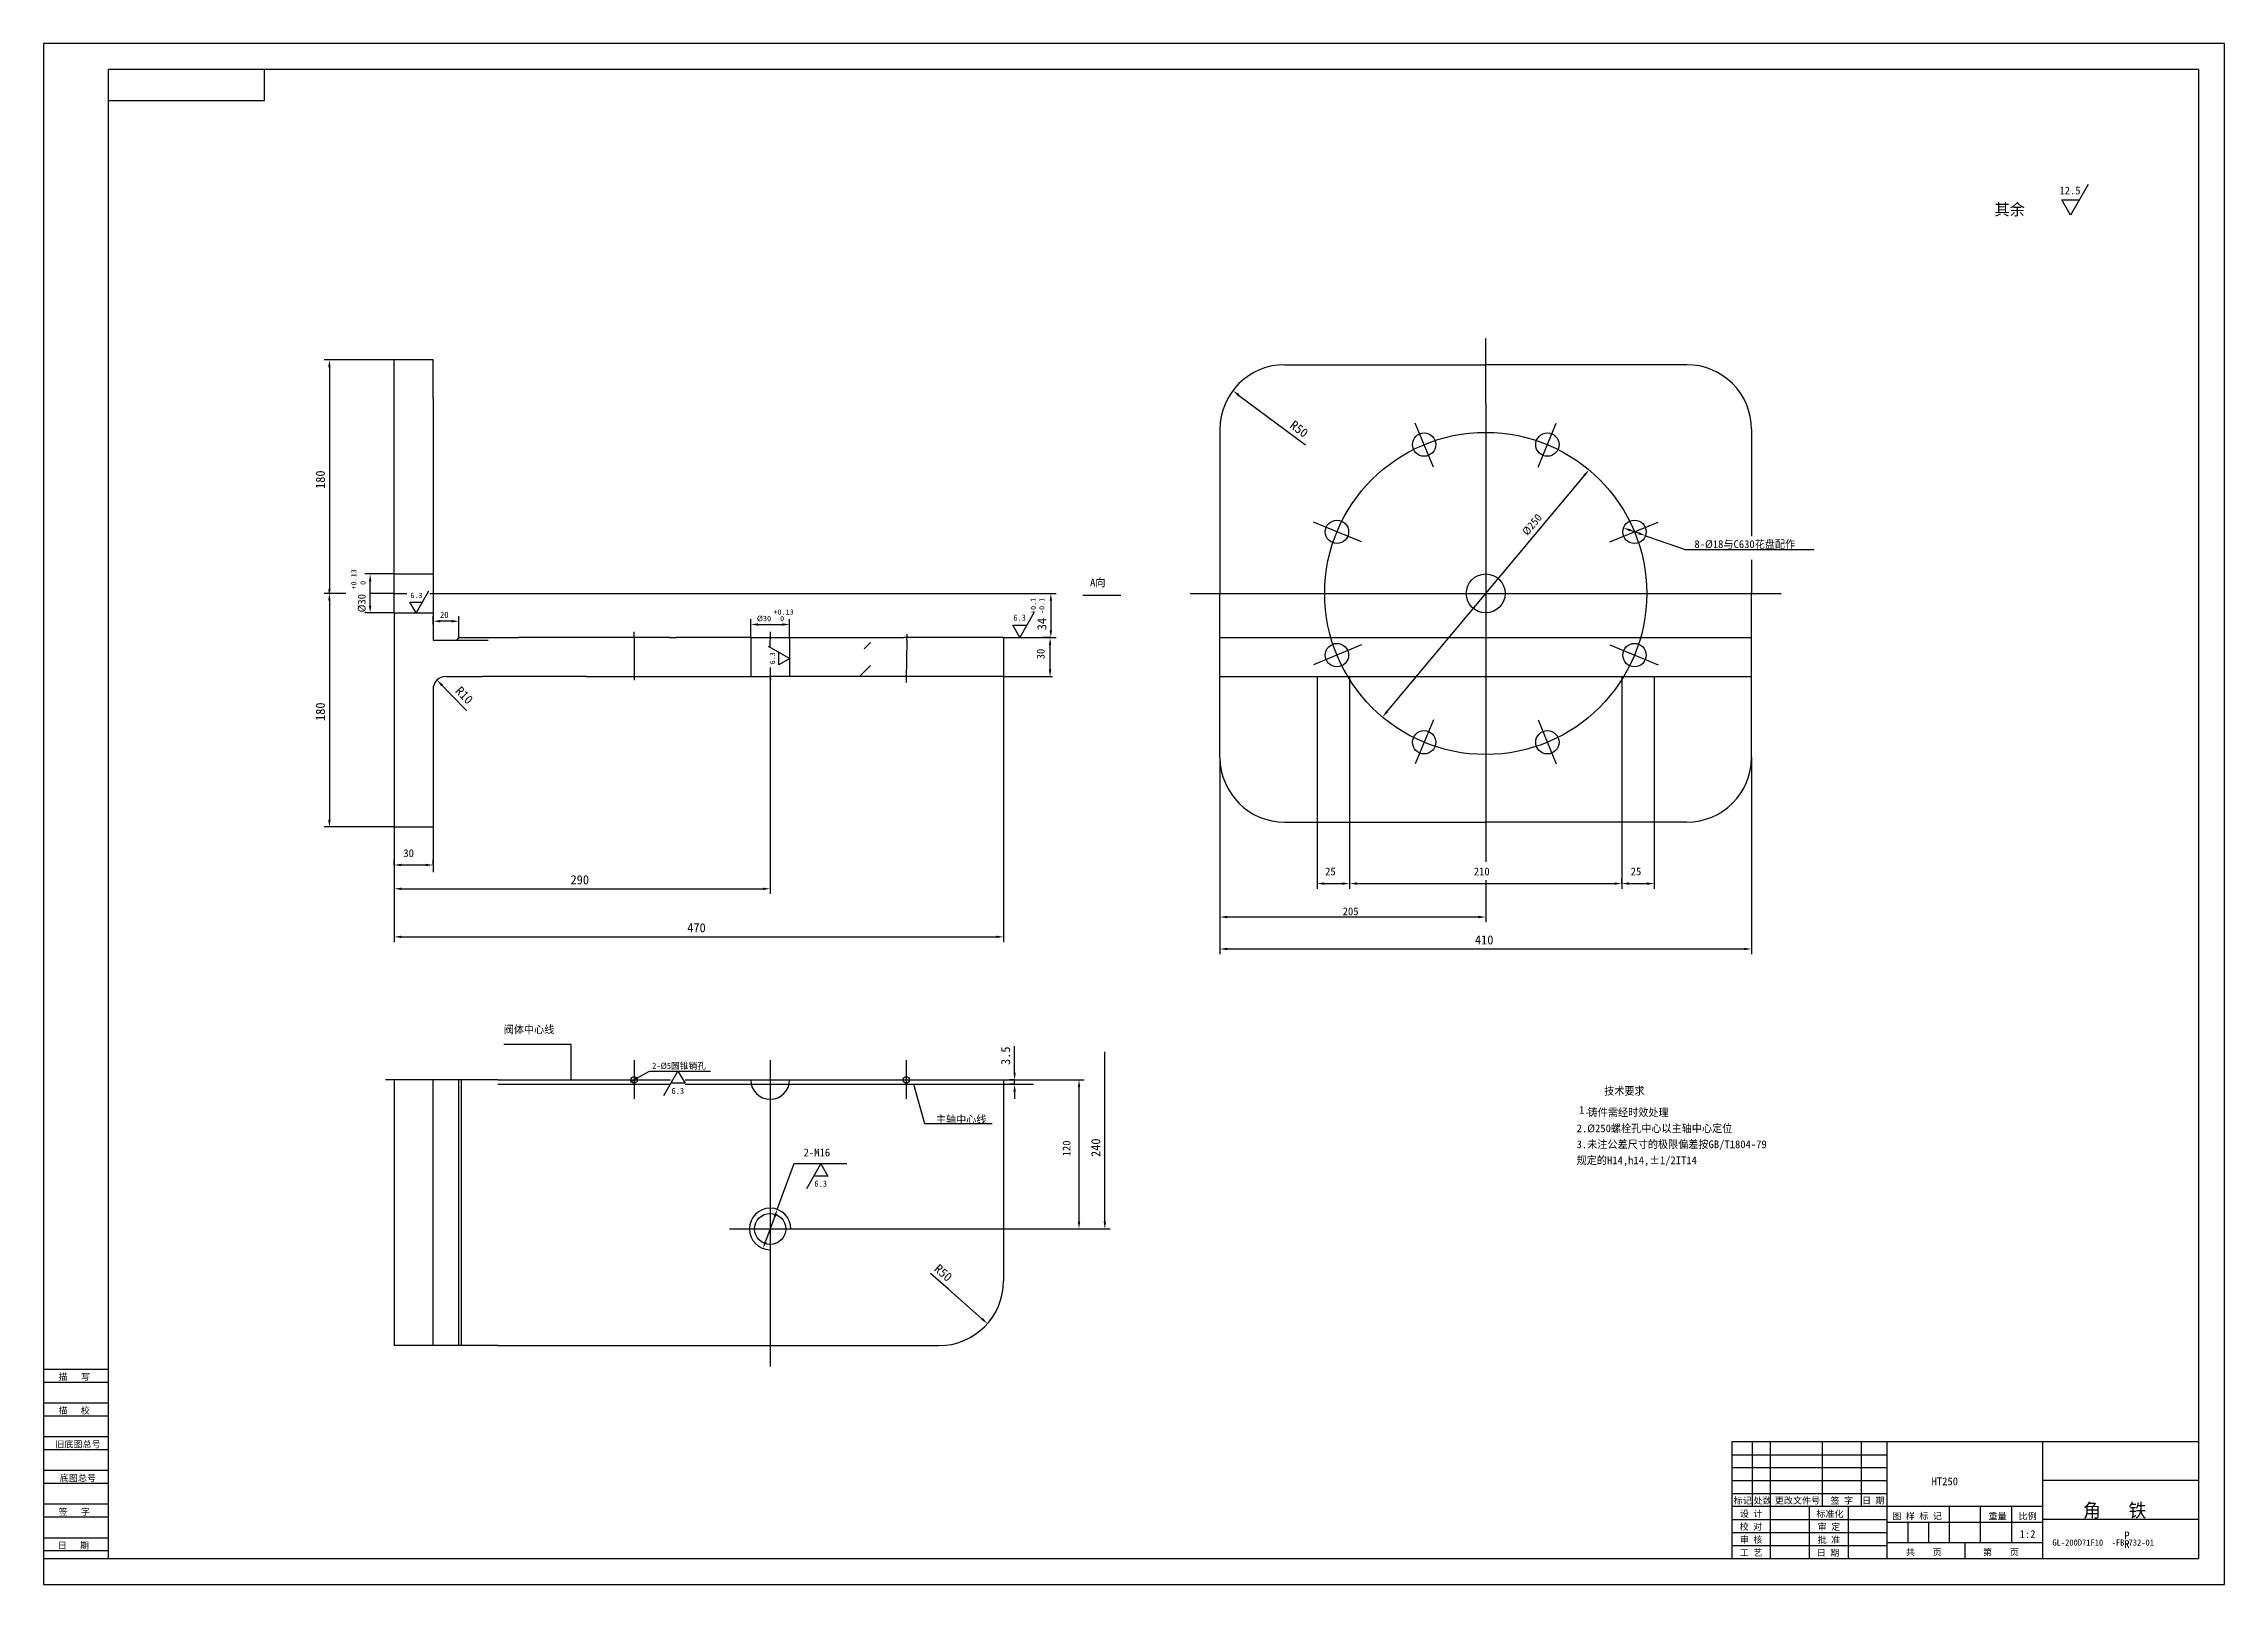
# Model space of a CAD drawing. Header units: metres. Extents: x 0 to 841, y 0 to 594.
import ezdxf

# ---------------------------------------------------------------- set-up
doc = ezdxf.new("R2010")
doc.units = ezdxf.units.M
for name, color, linetype in [('C', 6, 'Continuous'), ('D', 1, 'Continuous'), ('FL', 5, 'Continuous'), ('HA', 5, 'Continuous'), ('T', 7, 'Continuous'), ('TL', 4, 'Continuous')]:
    doc.layers.add(name, color=color, linetype=linetype)

# ---------------------------------------------------------------- blocks, each defined once
blk = doc.blocks.new('TUKUN1')
at = {"layer": 'FL'}
for p, q in [((0, 594), (0, 0)), ((841, 594), (0, 594)), ((841, 0), (841, 594)), ((0, 78), (25, 78)), ((0, 70), (25, 70)), ((0, 65), (25, 65)), ((0, 57), (25, 57)), ((0, 52), (25, 52)), ((659, 30), (659, 55)), ((666, 10), (666, 55)), ((686, 30), (686, 55)), ((701, 30), (701, 55)), ((0, 44), (25, 44)), ((651, 50), (711, 50)), ((651, 45), (711, 45)), ((0, 39), (25, 39)), ((651, 40), (711, 40)), ((651, 35), (711, 35)), ((0, 31), (25, 31)), ((0, 26), (25, 26)), ((696, 10), (696, 30)), ((0, 18), (25, 18)), ((651, 25), (711, 25)), ((651, 20), (711, 20)), ((0, 13), (25, 13)), ((651, 15), (711, 15)), ((0, 0), (841, 0))]:
    blk.add_line(p, q, dxfattribs=at)
at = {"layer": 'TL'}
for p, q in [((25, 10), (25, 584)), ((831, 584), (25, 584)), ((85, 584), (85, 572)), ((831, 584), (831, 10)), ((85, 572), (25, 572)), ((0, 83), (25, 83)), ((651, 55), (651, 10)), ((831, 55), (651, 55)), ((711, 10), (711, 55)), ((771, 10), (771, 55)), ((831, 40), (771, 40)), ((771, 30), (651, 30)), ((681, 10), (681, 30)), ((735, 16), (735, 30)), ((747, 16), (747, 30)), ((759, 16), (759, 30)), ((711, 24), (771, 24)), ((719, 16), (719, 24)), ((727, 16), (727, 24)), ((831, 25), (771, 25)), ((0, 10), (831, 10)), ((771, 16), (711, 16)), ((741, 10), (741, 16))]:
    blk.add_line(p, q, dxfattribs=at)
at = {"layer": 'T'}
for s, p in [('描   写', (5.74, 78.76)), ('描   校', (5.74, 65.76)), ('旧底图总号', (4.49, 52.76)), ('底图总号', (6.22, 39.76)), ('标记', (651.75, 31.07)), ('处数', (659.38, 31.07)), ('更改文件号', (667.61, 31.07)), ('签 字', (689.1, 31.07)), ('日 期', (701.23, 31.07)), ('签   字', (5.74, 26.76)), ('设 计', (654.14, 25.99)), ('标准化', (683.65, 25.93)), ('图 样 标 记', (712.95, 25.04)), ('重量', (750.03, 25.04)), ('比例', (761.64, 25.04)), ('校 对', (654.05, 20.99)), ('审 核', (654.14, 15.99)), ('批 准', (684.13, 15.93)), ('审 定', (684.13, 20.93)), ('日   期', (5.45, 13.76)), ('工 艺', (654.14, 10.99)), ('日 期', (683.84, 10.93)), ('共    页', (718.18, 11.13)), ('第    页', (747.9, 11.13))]:
    blk.add_text(s, height=2.5, dxfattribs=at).set_placement(p)

msp = doc.modelspace()

# ---------------------------------------------------------------- linework, layer by layer
at = {"layer": 'C'}
for p, q in [((556.14, 455.23), (556.14, 480.38)), ((556.14, 455.23), (556.14, 294.18)), ((535.97, 430.73), (528.94, 447.69)), ((576.32, 430.73), (583.34, 447.69)), ((508.22, 401.88), (489.66, 409.56)), ((604.06, 401.88), (622.63, 409.56)), ((135.19, 382.03), (132.66, 382.03)), ((135.19, 382.03), (140.08, 382.03)), ((148.93, 382.03), (151.77, 382.03)), ((442.21, 382.03), (629.4, 382.03)), ((629.4, 382.03), (670.07, 382.03)), ((227.69, 365.03), (227.69, 367.23)), ((227.69, 365.03), (227.69, 350.03)), ((280.21, 361.12), (280.26, 367.23)), ((332.95, 364.08), (332.68, 349.09)), ((332.95, 364.08), (332.99, 366.29)), ((508.22, 362.18), (489.66, 354.49)), ((604.06, 362.18), (622.63, 354.49)), ((280.19, 353.47), (280.19, 350.03)), ((227.69, 350.03), (227.69, 348.59)), ((280.19, 350.03), (280.19, 343.42)), ((280.19, 350.03), (280.26, 348.59)), ((332.68, 349.09), (332.66, 347.65)), ((535.97, 333.32), (528.94, 316.36)), ((576.32, 333.32), (583.34, 316.36)), ((556.14, 294.18), (556.14, 278.52)), ((227.69, 202.07), (227.69, 187.18)), ((280.19, 202.07), (280.19, 83.95)), ((332.69, 202.07), (332.69, 187.18)), ((173.4, 194.53), (131.9, 194.53)), ((175.19, 194.53), (173.4, 194.53)), ((175.19, 194.53), (241.81, 194.53)), ((247.47, 194.53), (381.76, 194.53)), ((175.19, 192.78), (241.81, 192.78)), ((247.47, 192.78), (381.76, 192.78)), ((264.46, 137.03), (293.76, 137.03))]:
    msp.add_line(p, q, dxfattribs=at)
msp.add_circle((556.14, 382.03), 62.1, dxfattribs=at)
at = {"layer": 'D'}
for p, q in [((788.49, 539.66), (781.66, 527.83)), ((781.66, 527.83), (778.25, 533.75)), ((778.25, 533.75), (785.08, 533.75)), ((135.19, 472.03), (108.21, 472.03)), ((110.21, 469.23), (110.21, 383.74)), ((460.86, 458.52), (479.17, 444.84)), ((479.17, 444.84), (486.59, 439.3)), ((518.12, 336.52), (594.17, 427.53)), ((615.12, 405.23), (611.91, 406.35)), ((617.76, 404.3), (623.04, 402.44)), ((623.04, 402.44), (633.03, 398.92)), ((633.03, 398.92), (678.02, 398.92)), ((678.02, 398.92), (682.62, 398.92)), ((135.19, 389.53), (123.92, 389.53)), ((116.58, 382.03), (108.21, 382.03)), ((110.21, 379.23), (110.21, 294.83)), ((125.92, 377.33), (125.92, 386.73)), ((132.66, 382.03), (126.14, 382.03)), ((141.23, 378.72), (146.01, 378.72)), ((143.62, 374.58), (141.23, 378.72)), ((148.4, 382.86), (143.62, 374.58)), ((150.19, 382.03), (350.44, 382.03)), ((350.44, 382.03), (390.51, 382.03)), ((388.44, 379.23), (388.44, 367.83)), ((400.72, 381.42), (415.37, 381.42)), ((135.19, 374.53), (123.92, 374.53)), ((150.19, 370.05), (150.19, 373.33)), ((157.39, 371.33), (152.99, 371.33)), ((160.19, 365.03), (160.19, 373.33)), ((272.69, 365.03), (272.69, 372.05)), ((275.49, 370.05), (284.89, 370.05)), ((287.69, 365.03), (287.69, 372.05)), ((381.92, 374.51), (376.46, 365.05)), ((159.19, 364.03), (171.47, 364.03)), ((209.47, 365.03), (207.47, 365.03)), ((279.45, 361.7), (287.73, 356.92)), ((370.19, 365.03), (390.44, 365.03)), ((376.46, 365.05), (373.73, 369.78)), ((373.73, 369.78), (379.19, 369.78)), ((388.44, 365.03), (385.08, 365.03)), ((388.14, 352.72), (388.14, 362.12)), ((283.59, 354.52), (283.59, 359.31)), ((287.73, 356.92), (283.59, 354.52)), ((153.66, 346.6), (157.19, 342.98)), ((370.19, 350.03), (370.19, 259.31)), ((370.19, 350.03), (389.08, 350.03)), ((157.19, 342.98), (163.18, 336.83)), ((280.19, 343.42), (280.19, 274.62)), ((453.64, 318.82), (453.64, 255.28)), ((658.64, 318.82), (658.64, 242.96)), ((135.19, 292.03), (108.21, 292.03)), ((135.19, 292.03), (135.19, 274.62)), ((150.19, 292.03), (150.19, 274.62)), ((491.14, 293.82), (491.14, 268.17)), ((503.64, 293.82), (503.64, 268.17)), ((608.64, 293.82), (608.64, 268.17)), ((621.14, 293.82), (621.14, 268.17)), ((135.19, 277.34), (135.19, 279.34)), ((150.19, 277.34), (150.19, 279.34)), ((135.19, 274.62), (135.19, 266.16)), ((137.99, 277.34), (147.39, 277.34)), ((280.19, 274.62), (280.19, 266.16)), ((493.94, 270.17), (500.84, 270.17)), ((503.76, 270.17), (503.76, 272.17)), ((506.56, 270.17), (605.84, 270.17)), ((556.14, 271.43), (556.14, 255.28)), ((608.64, 270.17), (608.64, 272.17)), ((611.44, 270.17), (618.34, 270.17)), ((135.19, 266.16), (135.19, 247.64)), ((137.99, 268.16), (277.39, 268.16)), ((370.19, 259.31), (370.19, 247.64)), ((453.64, 255.28), (453.64, 242.96)), ((553.34, 257.28), (456.44, 257.28)), ((137.99, 249.64), (367.39, 249.64)), ((456.44, 244.96), (655.84, 244.96)), ((203.48, 208.08), (177.44, 208.08)), ((203.48, 194.53), (203.48, 208.08)), ((374.47, 200.13), (374.47, 207.55)), ((409.25, 139.83), (409.25, 205.33)), ((226.34, 193.76), (229.04, 195.29)), ((228.78, 195.14), (233.65, 197.91)), ((233.65, 197.91), (243.42, 197.91)), ((239.18, 188.45), (244.64, 197.91)), ((243.42, 197.91), (257.12, 197.91)), ((244.64, 197.91), (247.37, 193.18)), ((374.47, 194.53), (372.47, 194.53)), ((374.47, 197.33), (374.47, 200.13)), ((374.47, 192.78), (374.47, 194.53)), ((381.76, 194.53), (401.3, 194.53)), ((247.37, 193.18), (241.91, 193.18)), ((335.41, 192.78), (339.75, 177.72)), ((374.47, 192.78), (372.47, 192.78)), ((374.47, 189.98), (374.47, 187.18)), ((399.3, 139.83), (399.3, 191.73)), ((339.75, 177.72), (365.79, 177.72)), ((284.87, 149.79), (289.43, 162.24)), ((289.43, 162.24), (309.7, 162.24)), ((294.29, 152.67), (299.75, 162.13)), ((299.75, 162.13), (302.48, 157.4)), ((302.48, 157.4), (297.02, 157.4)), ((282.94, 144.54), (284.87, 149.79)), ((281.98, 141.91), (278.4, 132.14)), ((293.76, 137.03), (401.3, 137.03)), ((401.3, 137.03), (411.25, 137.03)), ((348.93, 113.75), (341.97, 119.86)), ((361.87, 102.38), (348.93, 113.75))]:
    msp.add_line(p, q, dxfattribs=at)
msp.add_arc((280.19, 137.03), 8, 0, 270, dxfattribs=at)
for points in [[(109.74, 469.23), (110.68, 469.23), (110.21, 472.03)], [(460.58, 458.15), (461.14, 458.89), (458.61, 460.2)], [(594.52, 427.23), (593.81, 427.83), (595.96, 429.68)], [(611.76, 405.91), (612.07, 406.79), (609.27, 407.28)], [(614.97, 404.79), (615.27, 405.67), (617.76, 404.3)], [(125.46, 386.73), (126.39, 386.73), (125.92, 389.53)], [(109.74, 383.74), (110.68, 383.74), (110.21, 380.94)], [(109.74, 379.23), (110.68, 379.23), (110.21, 382.03)], [(387.98, 379.23), (388.91, 379.23), (388.44, 382.03)], [(125.46, 377.33), (126.39, 377.33), (125.92, 374.53)], [(152.99, 371.79), (152.99, 370.86), (150.19, 371.33)], [(157.39, 371.79), (157.39, 370.86), (160.19, 371.33)], [(275.49, 370.52), (275.49, 369.59), (272.69, 370.05)], [(284.89, 370.52), (284.89, 369.59), (287.69, 370.05)], [(387.67, 362.12), (388.61, 362.12), (388.14, 364.92)], [(387.98, 367.83), (388.91, 367.83), (388.44, 365.03)], [(153.32, 346.28), (153.99, 346.93), (151.7, 348.61)], [(387.67, 352.72), (388.61, 352.72), (388.14, 349.92)], [(518.48, 336.22), (517.76, 336.82), (516.32, 334.37)], [(109.74, 294.83), (110.68, 294.83), (110.21, 292.03)], [(137.99, 277.81), (137.99, 276.88), (135.19, 277.34)], [(147.39, 277.81), (147.39, 276.88), (150.19, 277.34)], [(493.94, 270.64), (493.94, 269.7), (491.14, 270.17)], [(500.84, 270.64), (500.84, 269.7), (503.64, 270.17)], [(506.56, 270.64), (506.56, 269.7), (503.76, 270.17)], [(605.84, 270.64), (605.84, 269.7), (608.64, 270.17)], [(611.44, 270.64), (611.44, 269.7), (608.64, 270.17)], [(618.34, 270.64), (618.34, 269.7), (621.14, 270.17)], [(137.99, 268.63), (137.99, 267.69), (135.19, 268.16)], [(277.39, 268.63), (277.39, 267.69), (280.19, 268.16)], [(456.44, 257.75), (456.44, 256.81), (453.64, 257.28)], [(553.34, 257.75), (553.34, 256.81), (556.14, 257.28)], [(137.99, 250.11), (137.99, 249.17), (135.19, 249.64)], [(367.39, 250.11), (367.39, 249.17), (370.19, 249.64)], [(456.44, 245.43), (456.44, 244.49), (453.64, 244.96)], [(655.84, 245.43), (655.84, 244.49), (658.64, 244.96)], [(226.57, 193.35), (226.11, 194.17), (228.78, 195.14)], [(229.27, 194.89), (228.81, 195.7), (226.6, 193.91)], [(374, 197.33), (374.93, 197.33), (374.47, 194.53)], [(398.83, 191.73), (399.77, 191.73), (399.3, 194.53)], [(374, 189.98), (374.93, 189.98), (374.47, 192.78)], [(282.42, 141.75), (281.54, 142.07), (282.94, 144.54)], [(398.83, 139.83), (399.77, 139.83), (399.3, 137.03)], [(408.79, 139.83), (409.72, 139.83), (409.25, 137.03)], [(278.84, 131.98), (277.96, 132.3), (277.44, 129.51)], [(361.56, 102.03), (362.18, 102.73), (363.97, 100.53)]]:
    msp.add_solid(points, dxfattribs=at)
at = {"layer": 'HA'}
for p, q in [((316.44, 360.64), (318.94, 363.14)), ((318.94, 354.3), (314.67, 350.03))]:
    msp.add_line(p, q, dxfattribs=at)
at = {"layer": 'TL'}
for p, q in [((135.19, 457.03), (135.19, 472.03)), ((150.19, 472.03), (135.19, 472.03)), ((150.19, 457.03), (150.19, 472.03)), ((478.64, 470.23), (556.14, 470.23)), ((633.64, 470.23), (556.14, 470.23)), ((135.19, 442.03), (135.19, 457.03)), ((150.19, 457.03), (150.19, 389.53)), ((135.19, 389.53), (135.19, 442.03)), ((453.64, 445.23), (453.64, 382.03)), ((658.64, 445.23), (658.64, 404.14)), ((135.19, 389.53), (141.94, 389.53)), ((135.19, 389.53), (150.19, 389.53)), ((135.19, 374.53), (135.19, 389.53)), ((141.94, 389.53), (150.19, 389.53)), ((150.19, 389.53), (150.19, 382.03)), ((658.64, 394.94), (658.64, 382.03)), ((150.19, 382.03), (150.19, 374.53)), ((453.64, 318.82), (453.64, 382.03)), ((658.64, 318.82), (658.64, 382.03)), ((135.19, 374.53), (135.19, 322.03)), ((135.19, 374.53), (141.94, 374.53)), ((141.94, 374.53), (150.19, 374.53)), ((150.19, 374.53), (150.19, 365.03)), ((150.19, 365.03), (150.19, 364.03)), ((150.19, 364.03), (159.19, 364.03)), ((160.19, 365.03), (159.19, 364.03)), ((160.19, 365.03), (166.17, 365.03)), ((166.17, 365.03), (183.21, 365.03)), ((223.21, 365.03), (183.21, 365.03)), ((241.44, 365.03), (223.21, 365.03)), ((241.44, 365.03), (243.94, 365.03)), ((272.69, 365.03), (243.94, 365.03)), ((272.69, 365.03), (287.69, 365.03)), ((272.69, 365.03), (272.69, 358.28)), ((287.69, 365.03), (316.44, 365.03)), ((287.69, 365.03), (287.69, 358.39)), ((316.44, 365.03), (318.94, 365.03)), ((318.94, 365.03), (331.76, 365.03)), ((338.29, 365.03), (331.76, 365.03)), ((370.19, 365.03), (338.29, 365.03)), ((370.19, 365.03), (370.19, 352.74)), ((453.64, 365.03), (658.64, 365.03)), ((272.69, 358.28), (272.69, 350.03)), ((287.69, 358.39), (287.69, 350.03)), ((150.19, 345.03), (150.19, 322.03)), ((155.19, 350.03), (169.26, 350.03)), ((209.26, 350.03), (169.26, 350.03)), ((209.26, 350.03), (241.44, 350.03)), ((241.44, 350.03), (243.94, 350.03)), ((243.94, 350.03), (272.69, 350.03)), ((272.69, 350.03), (280.19, 350.03)), ((287.69, 350.03), (280.19, 350.03)), ((316.44, 350.03), (287.69, 350.03)), ((318.94, 350.03), (316.44, 350.03)), ((370.19, 350.03), (318.94, 350.03)), ((370.19, 352.74), (370.19, 350.03)), ((453.64, 350.03), (658.64, 350.03)), ((491.14, 350.03), (491.14, 293.82)), ((503.64, 350.03), (503.64, 293.82)), ((608.64, 350.03), (608.64, 293.82)), ((621.14, 350.03), (621.14, 293.82)), ((135.19, 322.03), (135.19, 307.03)), ((150.19, 322.03), (150.19, 307.03)), ((135.19, 307.03), (135.19, 292.03)), ((150.19, 307.03), (150.19, 292.03)), ((135.19, 292.03), (150.19, 292.03)), ((478.64, 293.82), (556.14, 293.82)), ((633.64, 293.82), (556.14, 293.82)), ((135.19, 194.53), (135.19, 119.53)), ((150.19, 92.03), (150.19, 194.53)), ((160.19, 92.03), (160.19, 194.53)), ((161.19, 92.03), (161.19, 194.53)), ((370.19, 194.53), (370.19, 117.03)), ((135.19, 119.53), (135.19, 92.03)), ((175.19, 92.03), (135.19, 92.03)), ((175.19, 92.03), (345.19, 92.03))]:
    msp.add_line(p, q, dxfattribs=at)
for centre, radius in [((532.38, 439.4), 4.5), ((579.91, 439.4), 4.5), ((498.77, 405.79), 4.5), ((613.52, 405.79), 4.5), ((556.14, 382.03), 7.5), ((498.77, 358.26), 4.5), ((613.52, 358.26), 4.5), ((532.38, 324.65), 4.5), ((579.91, 324.65), 4.5), ((227.69, 194.53), 1.25), ((332.69, 194.53), 1.25), ((280.19, 137.03), 6)]:
    msp.add_circle(centre, radius, dxfattribs=at)
for centre, radius, start, end in [((478.64, 445.23), 25, 90, 180), ((633.64, 445.23), 25, 0, 90), ((155.19, 345.03), 5, 90, 180), ((478.64, 318.82), 25, 180, 270), ((633.64, 318.82), 25, 270, 0), ((280.19, 194.53), 7.5, 180, 0), ((345.19, 117.03), 25, 270, 0)]:
    msp.add_arc(centre, radius, start, end, dxfattribs=at)

# ---------------------------------------------------------------- block references
msp.add_blockref('TUKUN1', (0, 0), dxfattribs=at)

# ---------------------------------------------------------------- texts
at = {"layer": 'D'}
for s, height, p in [('12.5', 2.98, (777.41, 535.9)), ('其余', 4.5, (752.36, 527.83)), ('8-%%c18与C630花盘配作', 3, (636.61, 399.54)), ('A向', 3, (403.55, 384.74)), ('6.3', 2.08, (141.44, 380.23)), ('20', 2.4, (152.88, 372.6)), ('%%c30', 2.1, (275.07, 371.33)), ('+0.13', 2, (281.45, 373.88)), ('0', 2, (284.01, 371.33)), ('6.3', 2.38, (373.97, 371.5)), ('30', 3, (138.73, 280.4)), ('290', 3.5, (203.19, 269.91)), ('25', 3, (494.2, 273.35)), ('210', 3, (551.54, 273.35)), ('25', 3, (612.05, 273.35)), ('205', 3, (500.97, 257.97)), ('470', 3.5, (248.19, 251.39)), ('410', 3.5, (551.98, 246.71)), ('阀体中心线', 3, (177.44, 212.41)), ('2-%%c5圆锥销孔', 2.4, (234.66, 198.72)), ('6.3', 2.38, (242.15, 189.08)), ('技术要求', 3, (601.81, 188.74)), ('主轴中心线', 3, (344.09, 177.72)), ('2.%%C250螺栓孔中心以主轴中心定位', 3, (591.19, 174.31)), ('1.', 3, (592.15, 181.42)), ('铸件需经时效处理', 3, (595.44, 180.46)), ('3.未注公差尺寸的极限偏差按GB/T1804-79', 3, (591.19, 168.16)), ('2-M16', 3, (293.11, 165.02)), ('规定的H14,h14,%%P1/2IT14', 3, (591.19, 162)), ('6.3', 2.38, (297.26, 153.3)), ('HT250', 3, (728.07, 38.22)), ('角   铁', 5.25, (786.49, 25.91)), ('1:2', 3, (762.02, 17.86)), ('GL-200D71F10  -FB-732-01', 2.4, (774.67, 14.94)), ('P', 3, (802.42, 17.36)), ('R', 3, (802.42, 14))]:
    msp.add_text(s, height=height, dxfattribs=at).set_placement(p)
for s, height, rotation, p in [('R50', 3.5, 323.24, (480.29, 446.19)), ('180', 3.5, 90, (108.46, 422.31)), ('%%c250', 3, 50, (572.2, 404.14)), ('+0.13', 2, 90, (120.62, 383.56)), ('%%c30', 3, 90, (124.15, 374.71)), ('0', 2, 90, (124.15, 385.32)), ('+0.1', 2, 90, (382.62, 374.1)), ('-0.1', 2, 90, (385.95, 374.1)), ('34', 3.5, 90, (386.69, 367.84)), ('6.3', 2.08, 90, (282.09, 354.73)), ('30', 3, 90, (386.02, 356.64)), ('R10', 3.5, 314.26, (158.5, 344.13)), ('180', 3.5, 90, (108.46, 332.86)), ('3.5', 3.5, 90, (372.72, 200.22)), ('120', 3, 90, (395.98, 165.02)), ('240', 3.5, 90, (407.5, 164.76)), ('R50', 3.5, 318.7, (343.13, 121.17))]:
    msp.add_text(s, height=height, rotation=rotation, dxfattribs=at).set_placement(p)

doc.saveas('drawing.dxf')
